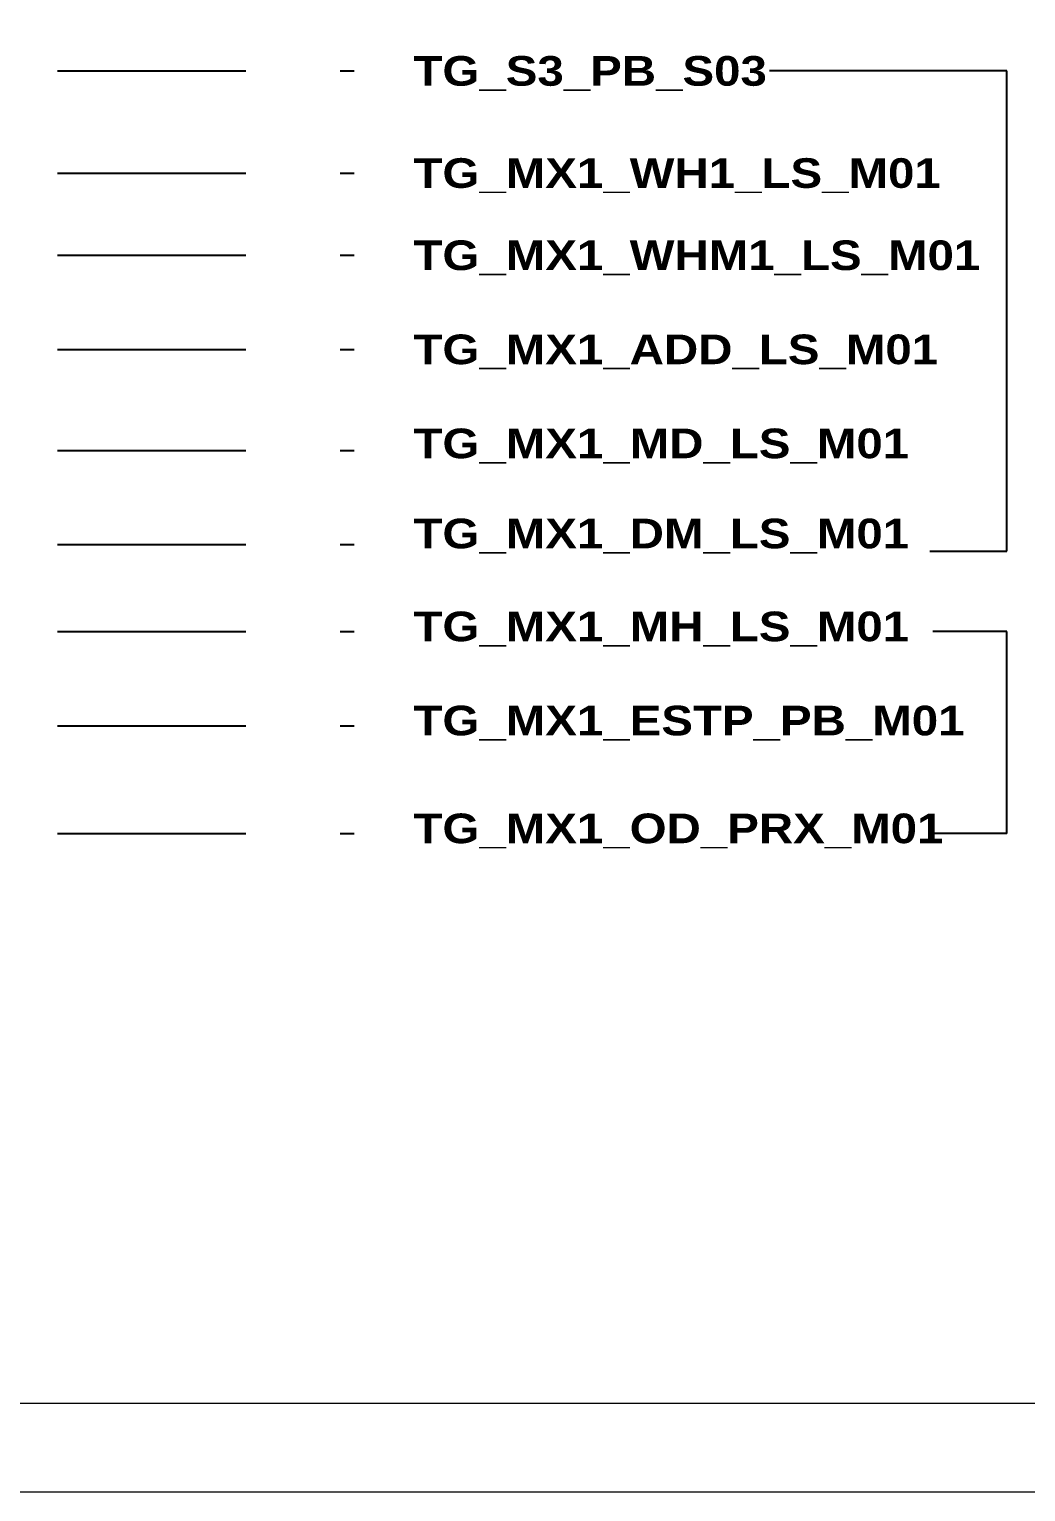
# Model space of a CAD drawing. Header units: centimetres. Extents: x -6233 to 67854, y 107 to 55669.
# Drawn here: x 41345 to 43024, y 42826 to 45292 of the extents above; entities that cross this region are included whole.
import ezdxf
from ezdxf.enums import TextEntityAlignment as Align

# ---------------------------------------------------------------- set-up
doc = ezdxf.new("R2010")
doc.units = ezdxf.units.CM
doc.header["$LTSCALE"] = 25.4
doc.linetypes.add('HIDDEN', pattern=[0.375, 0.25, -0.125])
doc.layers.add('Etiket-Line-L', color=7, linetype='Continuous')
doc.layers.add('EtIket-Line-S', color=2, linetype='Continuous')
doc.styles.add('Bold', font='ariblk.ttf', dxfattribs={"height": 25.4})

# ---------------------------------------------------------------- blocks, each defined once
blk = doc.blocks.new('x5 Out Line')
at = {"lineweight": 15}
blk.add_lwpolyline([(395.8, 9.65), (395.8, 277.06), (9.65, 277.06), (9.65, 9.65)], close=True, dxfattribs=at)
at = {"layer": 'EtIket-Line-S', "lineweight": 9, "ltscale": 0.5}
blk.add_lwpolyline([(0, 0), (405.45, 0), (405.45, 286.71), (0, 286.71)], close=True, dxfattribs=at)

msp = doc.modelspace()

# ---------------------------------------------------------------- linework, layer by layer
at = {"color": 146, "linetype": 'HIDDEN', "ltscale": 50, "true_color": 0x105689}
for p, q in [((41392.2, 45222.2), (41892.2, 45222.2)), ((41392.2, 45049.9), (41892.2, 45049.9)), ((41392.2, 44911.3), (41892.2, 44911.3)), ((41392.2, 44752.6), (41892.2, 44752.6)), ((41392.2, 44582), (41892.2, 44582)), ((41392.2, 44423.4), (41892.2, 44423.4)), ((41392.2, 44276.6), (41892.2, 44276.6)), ((41392.2, 44118), (41892.2, 44118)), ((41392.2, 43936.1), (41892.2, 43936.1))]:
    msp.add_line(p, q, dxfattribs=at)
at = {"color": 146, "ltscale": 50, "true_color": 0x105689}
for p, q in [((42992.2, 45222.2), (42592.2, 45222.2)), ((42992.2, 44412.1), (42992.2, 45222.2)), ((42862.2, 44412.1), (42992.2, 44412.1)), ((42992.2, 44276.6), (42867.2, 44276.6)), ((42992.2, 43936.1), (42992.2, 44276.6)), ((42992.2, 43936.1), (42869.2, 43936.1))]:
    msp.add_line(p, q, dxfattribs=at)

# ---------------------------------------------------------------- block references
at = {"layer": 'Etiket-Line-L', "lineweight": 0, "xscale": 15.48351216233742, "yscale": 15.48351216233742, "zscale": 15.48351216233742}
msp.add_blockref('x5 Out Line', (38240.2, 42826.2), dxfattribs=at)

# ---------------------------------------------------------------- texts
at = {"ltscale": 500, "style": 'Bold'}
for s, p in [('TG_S3_PB_S03', (41992.2, 45222.2)), ('TG_MX1_WH1_LS_M01', (41992.2, 45049.9)), ('TG_MX1_WHM1_LS_M01', (41992.2, 44911.3)), ('TG_MX1_ADD_LS_M01', (41992.2, 44752.6)), ('TG_MX1_MD_LS_M01', (41992.2, 44594)), ('TG_MX1_DM_LS_M01', (41992.2, 44442.1)), ('TG_MX1_MH_LS_M01', (41992.2, 44285.4)), ('TG_MX1_ESTP_PB_M01', (41992.2, 44126.7)), ('TG_MX1_OD_PRX_M01', (41992.2, 43944.8))]:
    msp.add_text(s, height=50, dxfattribs=at).set_placement(p, align=Align.MIDDLE_LEFT)

doc.saveas('drawing.dxf')
